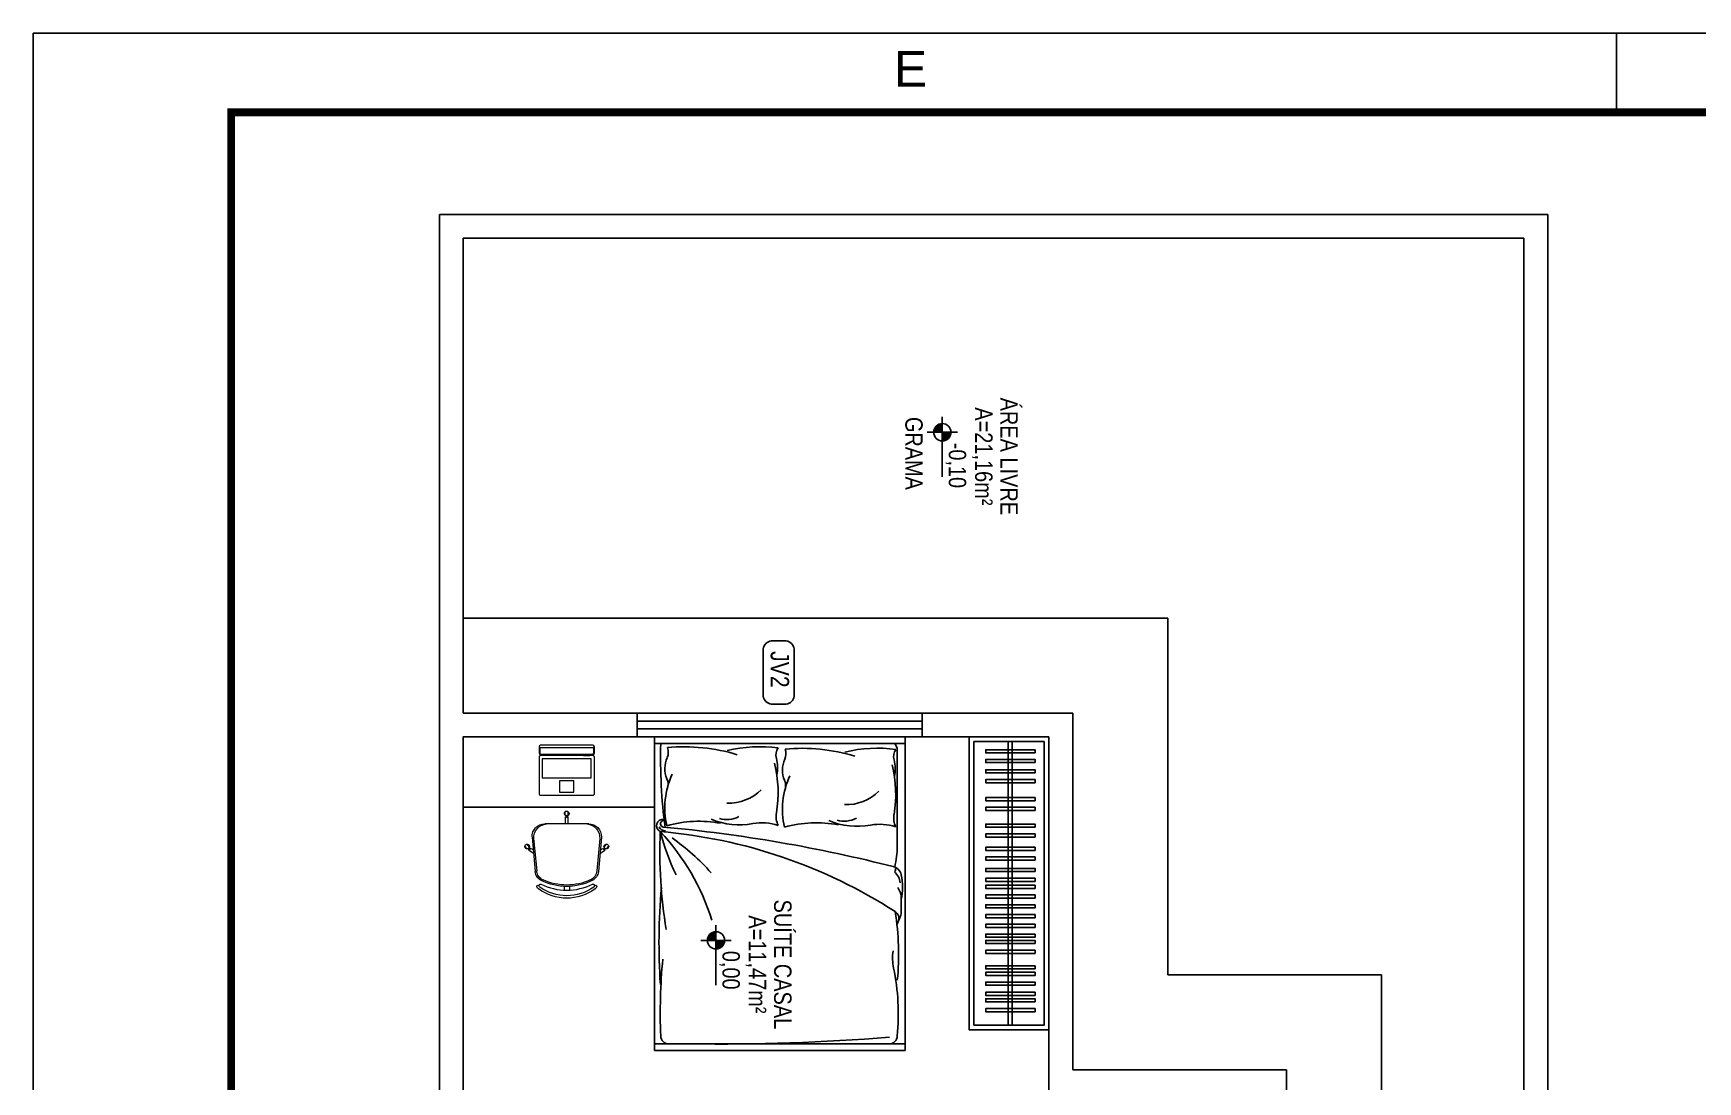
# Model space of a CAD drawing. Header units: millimetres. Extents: x 3923 to 4120, y 744 to 867.
# Drawn here: x 3923.03 to 3944.05, y 849.54 to 862.79 of the extents above; entities that cross this region are included whole.
import ezdxf
from ezdxf.enums import TextEntityAlignment as Align

# ---------------------------------------------------------------- set-up
doc = ezdxf.new("R2010")
doc.units = ezdxf.units.MM
for name, color, linetype in [('-HIDRO', 8, 'Continuous'), ('DIVERSOS', 1, 'Continuous'), ('E-txt-g', 3, 'Continuous'), ("PRANCHA - PROJETU'S", 7, 'Continuous')]:
    doc.layers.add(name, color=color, linetype=linetype)
doc.layers.add('E-Lay-9', color=9, linetype='Continuous', lineweight=9)
doc.layers.add('E-Txt-W', color=7, linetype='Continuous', lineweight=20)
doc.styles.add('ARIAL', font='arial.ttf', dxfattribs={"height": 2})
doc.styles.add('F2', font='ARIALN.TTF')
doc.styles.add('REG60', font='romans.shx', dxfattribs={"width": 0.8, "height": 0.15})
doc.styles.add('REG80', font='romans.shx', dxfattribs={"width": 0.8, "height": 0.2})

# ---------------------------------------------------------------- blocks, each defined once
blk = doc.blocks.new('ADFSGASDFG')
at = {"layer": "PRANCHA - PROJETU'S", "color": 1}
for p, q in [((360.678, 107.346), (276.578, 107.346)), ((276.578, 107.346), (276.578, 47.946)), ((296.578, 106.346), (296.578, 107.346))]:
    blk.add_line(p, q, dxfattribs=at)
at = {"layer": "PRANCHA - PROJETU'S", "color": 4, "const_width": 0.1}
blk.add_lwpolyline([(279.078, 106.346), (359.678, 106.346), (359.678, 48.946), (279.078, 48.946)], close=True, dxfattribs=at)
at = {"layer": "PRANCHA - PROJETU'S", "color": 50, "linetype": 'Continuous', "style": 'ARIAL'}
blk.add_text('E', height=0.45, dxfattribs=at).set_placement((287.661, 106.896), align=Align.MIDDLE)
blk = doc.blocks.new('TXT-AMB75')
at = {"layer": 'E-txt-g', "style": 'REG80', "width": 0.8, "flags": 8}
blk.add_attdef('TXT', text='', height=0.2, dxfattribs=at).set_placement((0.005, 0.296), align=Align.CENTER)
at = {"layer": 'E-Txt-W', "style": 'REG60', "width": 0.8, "flags": 8}
blk.add_attdef('TXT', text='', height=0.15, dxfattribs=at).set_placement((0.005, 0.027), align=Align.CENTER)
blk = doc.blocks.new('Cadeira')
at = {"layer": 'E-Lay-9', "color": 8}
for p, q in [((-0.139, 0), (0.139, 0)), ((-0.009, 0.054), (-0.009, 0.077)), ((-0.008, 0), (-0.008, 0.043)), ((-0.008, 0.043), (-0.006, 0.043)), ((0.006, 0.043), (0.007, 0.043)), ((0.007, 0), (0.007, 0.043)), ((0.01, 0.054), (0.01, 0.077)), ((-0.219, -0.084), (-0.2, -0.302)), ((-0.209, -0.094), (-0.19, -0.298)), ((0.209, -0.094), (0.19, -0.298)), ((0.219, -0.084), (0.2, -0.302)), ((-0.25, -0.159), (-0.265, -0.141)), ((-0.236, -0.147), (-0.251, -0.129)), ((-0.24, -0.165), (-0.241, -0.166)), ((-0.213, -0.185), (-0.241, -0.166)), ((-0.23, -0.156), (-0.231, -0.158)), ((-0.214, -0.162), (-0.23, -0.156)), ((0.213, -0.185), (0.241, -0.166)), ((0.214, -0.162), (0.23, -0.156)), ((0.23, -0.156), (0.231, -0.158)), ((0.236, -0.147), (0.251, -0.129)), ((0.24, -0.165), (0.241, -0.166)), ((0.25, -0.159), (0.265, -0.141)), ((-0.017, -0.396), (-0.017, -0.42)), ((0.017, -0.396), (0.017, -0.42))]:
    blk.add_line(p, q, dxfattribs=at)
blk.add_lwpolyline([(0.163, -0.381, -0.237888), (-0.163, -0.381, 0.605717), (-0.174, -0.395, 0.122717), (-0.17, -0.4, 0.323529), (0.17, -0.4, 0.122717), (0.174, -0.395, 0.605717)], format="xyb", close=True, dxfattribs=at)
for centre in [(0, 0.047), (-0.238, -0.158), (0.238, -0.158)]:
    blk.add_circle(centre, 0.005, dxfattribs=at)
for centre, radius, start, end in [((-0.139, -0.08), 0.08, 90, 182.5692), ((0, 0.065), 0.015, 281.6334, 257.4537), ((0, 0.048), 0.0075, 221.8103, 318.1897), ((0.139, -0.08), 0.08, 357.4308, 90), ((-0.12, -0.089), 0.0887, 95.5925, 183.2522), ((0.12, -0.089), 0.0887, 356.7478, 84.4075), ((-0.25, -0.144), 0.015, 322.5463, 298.3666), ((-0.239, -0.157), 0.0075, 261.8103, 358.1897), ((0.239, -0.157), 0.0075, 181.8103, 278.1897), ((0.25, -0.144), 0.015, 241.6334, 217.4537), ((-0.13, -0.296), 0.07, 185.1212, 243.6047), ((-0.12, -0.292), 0.07, 185.2999, 245.7361), ((0.12, -0.292), 0.07, 294.2639, 354.7001), ((0.13, -0.296), 0.07, 296.3953, 354.8788), ((-0.182, -0.396), 0.00782, 29.8109, 225.3255), ((-0.163, -0.39), 0.0275, 205.1455, 233.4571), ((0, -0.165), 0.305, 234.1238, 305.8762), ((-0.163, -0.39), 0.0125, 205.1455, 233.1301), ((0, -0.034), 0.362, 243.6047, 296.3953), ((0, -0.025), 0.362, 245.7361, 294.2639), ((0.182, -0.396), 0.00782, 314.6745, 150.1891), ((0.163, -0.39), 0.0275, 306.5429, 334.8545)]:
    blk.add_arc(centre, radius, start, end, dxfattribs=at)
blk = doc.blocks.new('Notebook')
at = {"layer": 'E-Lay-9', "color": 8}
for p, q in [((-0.175, 0.305), (-0.175, 0.3)), ((-0.175, 0.3), (-0.175, 0.265)), ((0.165, 0.315), (-0.165, 0.315)), ((-0.165, 0.255), (0.165, 0.255)), ((0.175, 0.3), (0.175, 0.305)), ((0.175, 0.265), (0.175, 0.3))]:
    blk.add_line(p, q, dxfattribs=at)
for points in [[(-0.165, 0), (0.165, 0, 0.414214), (0.175, 0.01), (0.175, 0.24, 0.414214), (0.165, 0.25), (-0.165, 0.25, 0.414214), (-0.175, 0.24), (-0.175, 0.01, 0.414214)], [(-0.165, 0.26), (0.165, 0.26, 0.414214), (0.17, 0.265), (0.17, 0.295, 0.414214), (0.165, 0.3), (-0.165, 0.3, 0.414214), (-0.17, 0.295), (-0.17, 0.265, 0.414214)]]:
    blk.add_lwpolyline(points, format="xyb", close=True, dxfattribs=at)
for points in [[(-0.155, 0.11), (0.155, 0.11), (0.155, 0.23), (-0.155, 0.23)], [(-0.105, 0.25), (-0.145, 0.25), (-0.145, 0.255), (-0.105, 0.255)], [(0.105, 0.25), (0.145, 0.25), (0.145, 0.255), (0.105, 0.255)], [(-0.045, 0.02), (0.045, 0.02), (0.045, 0.09), (-0.045, 0.09)]]:
    blk.add_lwpolyline(points, close=True, dxfattribs=at)
for centre, start, end in [((-0.165, 0.305), 90, 180), ((-0.165, 0.265), 180, 270), ((0.165, 0.305), 0, 90), ((0.165, 0.265), 270, 360)]:
    blk.add_arc(centre, 0.01, start, end, dxfattribs=at)
blk = doc.blocks.new('NIVEL')
at = {"layer": 'DIVERSOS'}
h = blk.add_hatch(color=7, dxfattribs=at)
h.paths.add_polyline_path([(0, 0.137, 0.414214), (-0.137, 0), (0, 0)])
h.paths.add_polyline_path([(0, 0), (0, -0.137, 0.414214), (0.137, 0)])
at = {"layer": 'DIVERSOS', "color": 7}
for p, q in [((0.709, 0), (-0.242, 0)), ((0, 0.242), (0, -0.242))]:
    blk.add_line(p, q, dxfattribs=at)
blk.add_circle((0, 0), 0.137, dxfattribs=at)

msp = doc.modelspace()

# ---------------------------------------------------------------- linework, layer by layer
at = {"layer": '-HIDRO', "linetype": 'Continuous'}
for p, q in [((3928.159, 860.498), (3928.159, 810.498)), ((3942.159, 860.498), (3928.159, 860.498)), ((3942.159, 860.498), (3942.159, 810.498)), ((3928.459, 860.198), (3928.459, 854.196)), ((3941.859, 860.198), (3928.459, 860.198)), ((3941.859, 860.198), (3941.859, 810.798)), ((3937.359, 855.396), (3928.459, 855.396)), ((3937.359, 855.396), (3937.359, 850.889)), ((3930.659, 854.196), (3928.459, 854.196)), ((3930.659, 854.196), (3930.659, 853.896)), ((3936.159, 854.196), (3934.259, 854.196)), ((3934.259, 854.196), (3934.259, 853.896)), ((3936.159, 854.196), (3936.159, 849.689)), ((3928.459, 853.896), (3928.459, 847.696)), ((3930.659, 853.896), (3928.459, 853.896)), ((3928.459, 853.896), (3928.459, 847.696)), ((3935.859, 853.896), (3934.259, 853.896)), ((3935.859, 853.896), (3935.859, 849.289)), ((3937.359, 850.889), (3940.059, 850.889)), ((3940.059, 850.889), (3940.059, 824.678)), ((3936.159, 849.689), (3938.859, 849.689)), ((3938.859, 849.689), (3938.859, 844.089))]:
    msp.add_line(p, q, dxfattribs=at)
at = {"layer": '-HIDRO'}
for p, q in [((3934.259, 854.196), (3930.659, 854.196)), ((3934.259, 854.096), (3930.659, 854.096)), ((3934.259, 853.996), (3930.659, 853.996)), ((3934.042, 853.896), (3930.659, 853.896)), ((3934.259, 853.896), (3930.659, 853.896)), ((3930.876, 853.896), (3930.876, 849.933)), ((3934.042, 853.896), (3934.042, 849.933)), ((3935.346, 853.836), (3935.346, 850.255)), ((3935.396, 853.836), (3935.396, 850.255)), ((3930.876, 853.811), (3934.042, 853.811)), ((3933.943, 852.515), (3933.943, 853.732)), ((3933.992, 851.679), (3933.992, 851.873)), ((3933.986, 851.645), (3933.943, 851.528)), ((3930.876, 850.018), (3934.042, 850.018)), ((3930.876, 849.933), (3934.042, 849.933))]:
    msp.add_line(p, q, dxfattribs=at)
at = {"layer": '-HIDRO', "linetype": 'Continuous'}
msp.add_lwpolyline([(3932.54, 854.308, 0.331371), (3932.64, 854.408), (3932.639, 855.008, 0.332506), (3932.54, 855.108), (3932.351, 855.108, 0.330378), (3932.25, 855.008), (3932.251, 854.408, 0.331371), (3932.351, 854.308)], format="xyb", close=True, dxfattribs=at)
at = {"layer": '-HIDRO'}
for points in [[(3928.459, 853.006), (3928.459, 853.896), (3930.876, 853.896), (3930.876, 853.006)], [(3935.859, 853.896), (3935.859, 850.195), (3934.851, 850.195), (3934.851, 853.896)], [(3935.799, 853.836), (3935.799, 850.255), (3934.911, 850.255), (3934.911, 853.836)], [(3935.684, 850.547), (3935.684, 850.587), (3935.06, 850.587), (3935.06, 850.547)], [(3935.684, 850.423), (3935.684, 850.463), (3935.06, 850.463), (3935.06, 850.423)]]:
    msp.add_lwpolyline(points, close=True, dxfattribs=at)
at = {"layer": '-HIDRO', "ltscale": 0.5}
for points in [[(3935.684, 853.693), (3935.684, 853.733), (3935.06, 853.733), (3935.06, 853.693)], [(3935.684, 853.57), (3935.684, 853.61), (3935.06, 853.61), (3935.06, 853.57)], [(3935.684, 853.44), (3935.684, 853.48), (3935.06, 853.48), (3935.06, 853.44)], [(3935.684, 853.317), (3935.684, 853.357), (3935.06, 853.357), (3935.06, 853.317)], [(3935.684, 853.089), (3935.684, 853.129), (3935.06, 853.129), (3935.06, 853.089)], [(3935.684, 852.966), (3935.684, 853.006), (3935.06, 853.006), (3935.06, 852.966)], [(3935.684, 852.753), (3935.684, 852.793), (3935.06, 852.793), (3935.06, 852.753)], [(3935.684, 852.63), (3935.684, 852.67), (3935.06, 852.67), (3935.06, 852.63)], [(3935.684, 852.462), (3935.684, 852.502), (3935.06, 852.502), (3935.06, 852.462)], [(3935.684, 852.339), (3935.684, 852.379), (3935.06, 852.379), (3935.06, 852.339)], [(3935.684, 852.193), (3935.684, 852.233), (3935.06, 852.233), (3935.06, 852.193)], [(3935.684, 852.07), (3935.684, 852.11), (3935.06, 852.11), (3935.06, 852.07)], [(3935.684, 852.021), (3935.684, 851.981), (3935.06, 851.981), (3935.06, 852.021)], [(3935.684, 851.898), (3935.684, 851.858), (3935.06, 851.858), (3935.06, 851.898)], [(3935.684, 851.775), (3935.684, 851.735), (3935.06, 851.735), (3935.06, 851.775)], [(3935.684, 851.651), (3935.684, 851.611), (3935.06, 851.611), (3935.06, 851.651)], [(3935.684, 851.528), (3935.684, 851.488), (3935.06, 851.488), (3935.06, 851.528)], [(3935.684, 851.405), (3935.684, 851.365), (3935.06, 851.365), (3935.06, 851.405)], [(3935.684, 851.283), (3935.684, 851.323), (3935.06, 851.323), (3935.06, 851.283)], [(3935.684, 851.16), (3935.684, 851.2), (3935.06, 851.2), (3935.06, 851.16)], [(3935.684, 851.003), (3935.684, 850.963), (3935.06, 850.963), (3935.06, 851.003)], [(3935.684, 850.881), (3935.684, 850.921), (3935.06, 850.921), (3935.06, 850.881)], [(3935.684, 850.758), (3935.684, 850.798), (3935.06, 850.798), (3935.06, 850.758)], [(3935.684, 850.669), (3935.684, 850.629), (3935.06, 850.629), (3935.06, 850.669)]]:
    msp.add_lwpolyline(points, close=True, dxfattribs=at)
at = {"layer": '-HIDRO'}
for centre, radius, start, end in [((3937.586, 853.622), 6.633, 178.3703, 187.5322), ((3931.341, 853.496), 0.334, 155.7877, 202.8808), ((3930.888, 853.7), 0.163, 335.7877, 21.7124), ((3931.25, 851.445), 2.325, 73.2017, 95.199), ((3932.21, 852.006), 1.766, 82.5099, 103.5732), ((3932.568, 853.665), 0.158, 144.3788, 195.1988), ((3931.995, 853.509), 0.437, 347.312, 15.1988), ((3932.374, 853.681), 0.163, 335.7877, 21.7124), ((3932.736, 851.426), 2.325, 73.2017, 95.199), ((3933.696, 851.987), 1.766, 82.5099, 103.5732), ((3934.055, 853.646), 0.158, 144.3788, 195.1988), ((3933.844, 853.732), 0.0988, 360, 53.1301), ((3932.015, 853), 1.008, 155.118, 192.9862), ((3930.921, 853.189), 1.517, 350.3711, 14.26), ((3932.827, 853.477), 0.334, 155.7877, 202.8808), ((3933.501, 852.981), 1.008, 155.118, 192.9862), ((3932.407, 853.17), 1.517, 350.3711, 14.26), ((3933.481, 853.49), 0.437, 347.312, 15.1988), ((3930.877, 853.3), 0.17, 339.0161, 22.8808), ((3931.813, 853.64), 0.582, 267.8295, 315.0098), ((3932.363, 853.281), 0.17, 339.0161, 22.8808), ((3933.299, 853.621), 0.582, 267.8295, 315.0098), ((3930.985, 852.772), 0.0818, 81.6091, 243.9382), ((3930.993, 852.797), 0.0413, 81.2915, 258.1256), ((3931.44, 851.3), 1.529, 79.7638, 105.4497), ((3931.947, 853.676), 0.892, 246.6878, 281.1217), ((3931.787, 853.183), 0.333, 254.1407, 297.6985), ((3932.231, 852.121), 0.689, 72.3598, 99.3926), ((3932.666, 852.892), 0.254, 170.3711, 206.9649), ((3932.926, 851.281), 1.529, 79.7638, 105.4497), ((3933.433, 853.657), 0.892, 246.6878, 281.1217), ((3933.273, 853.164), 0.333, 254.1407, 297.6985), ((3933.717, 852.102), 0.689, 72.3598, 99.3926), ((3934.152, 852.874), 0.254, 170.3711, 206.9649), ((3931.009, 852.792), 0.0818, 202.6052, 274.4989), ((3936.869, 852.439), 5.925, 177.4941, 189.5094), ((3928.84, 850.725), 2.889, 17.2387, 43.0858), ((3930.414, 846.277), 6.444, 57.0954, 85.2363), ((3933.613, 853.372), 2.748, 194.1894, 206.3096), ((3929.263, 834.054), 18.782, 75.6716, 84.7419), ((3929.459, 850.29), 2.848, 41.512, 54.8728), ((3932.687, 852.532), 1.256, 347.089, 359.2313), ((3933.858, 852.124), 0.138, 12.8827, 78.3869), ((3933.887, 852.216), 0.0329, 308.531, 30.6976), ((3933.78, 852.035), 0.2, 4.6849, 50.5984), ((3933.308, 851.998), 0.702, 346.9286, 12.8827), ((3938.853, 851.291), 7.92, 174.9255, 183.8008), ((3933.78, 851.861), 0.213, 356.6017, 37.7302), ((3930.709, 851.15), 3.251, 354.178, 9.5071), ((3933.865, 851.602), 0.0988, 339.7541, 59.4872), ((3933.894, 851.679), 0.0988, 339.7541, 360), ((3933.894, 851.679), 0.0988, 339.7541, 360), ((3934.543, 851.104), 0.659, 172.4747, 191.3425), ((3937.84, 850.414), 6.891, 174.3997, 182.4764), ((3931.067, 850.393), 2.889, 354.515, 11.6057), ((3931.054, 850.116), 0.0988, 180, 270), ((3931.712, 876.426), 26.411, 269.1705, 274.6303), ((3933.844, 850.116), 0.0988, 270, 360)]:
    msp.add_arc(centre, radius, start, end, dxfattribs=at)

# ---------------------------------------------------------------- block references
ref = msp.add_blockref('TXT-AMB75', (3934.814, 857.448), dxfattribs=dict(at, xscale=1.458, yscale=1.458, zscale=1.458, rotation=270))
ref.add_attrib('TXT', 'ÁREA LIVRE', dxfattribs={"layer": 'E-txt-g', "color": 2, "height": 0.22, "rotation": 270, "style": 'F2'}).set_placement((3935.246, 857.44), align=Align.CENTER)
ref.add_attrib('TXT', 'A=21,16m²', dxfattribs={"layer": 'E-Txt-W', "height": 0.22, "rotation": 270, "style": 'F2'}).set_placement((3934.927, 857.44), align=Align.CENTER)
at = {"layer": '-HIDRO', "linetype": 'Continuous', "xscale": -0.7971733240954236, "yscale": 0.7971733240954236, "zscale": 0.7971733240954236, "rotation": 90}
for p in [(3934.512, 857.745), (3931.653, 851.325)]:
    msp.add_blockref('NIVEL', p, dxfattribs=at)
at = {"layer": '-HIDRO', "yscale": 2, "zscale": 2}
for name, p, xscale in [('Notebook', (3929.768, 853.159, 6.572), 2), ('Cadeira', (3929.768, 852.798, 6.572), -2)]:
    msp.add_blockref(name, p, dxfattribs=dict(at, xscale=xscale))
at = {"layer": '-HIDRO'}
ref = msp.add_blockref('TXT-AMB75', (3931.955, 851.029), dxfattribs=dict(at, xscale=1.458, yscale=1.458, zscale=1.458, rotation=270))
ref.add_attrib('TXT', 'SUÍTE CASAL', dxfattribs={"layer": 'E-txt-g', "color": 2, "height": 0.22, "rotation": 270, "style": 'F2'}).set_placement((3932.387, 851.021), align=Align.CENTER)
ref.add_attrib('TXT', 'A=11,47m²', dxfattribs={"layer": 'E-Txt-W', "height": 0.22, "rotation": 270, "style": 'F2'}).set_placement((3932.068, 851.021), align=Align.CENTER)
at = {"layer": "PRANCHA - PROJETU'S", "color": 1}
msp.add_blockref('ADFSGASDFG', (3646.451, 755.44), dxfattribs=at)

# ---------------------------------------------------------------- texts
at = {"layer": '-HIDRO', "linetype": 'Continuous', "style": 'F2'}
for s, height, p in [('GRAMA', 0.2194, (3934.264, 857.938)), ('-0,10', 0.2194, (3934.813, 857.612)), ('JV2', 0.2332, (3932.577, 854.979, 3.424)), ('0,00', 0.2194, (3931.954, 851.192))]:
    msp.add_text(s, height=height, rotation=270, dxfattribs=at).set_placement(p, align=Align.TOP_LEFT)

doc.saveas('drawing.dxf')
